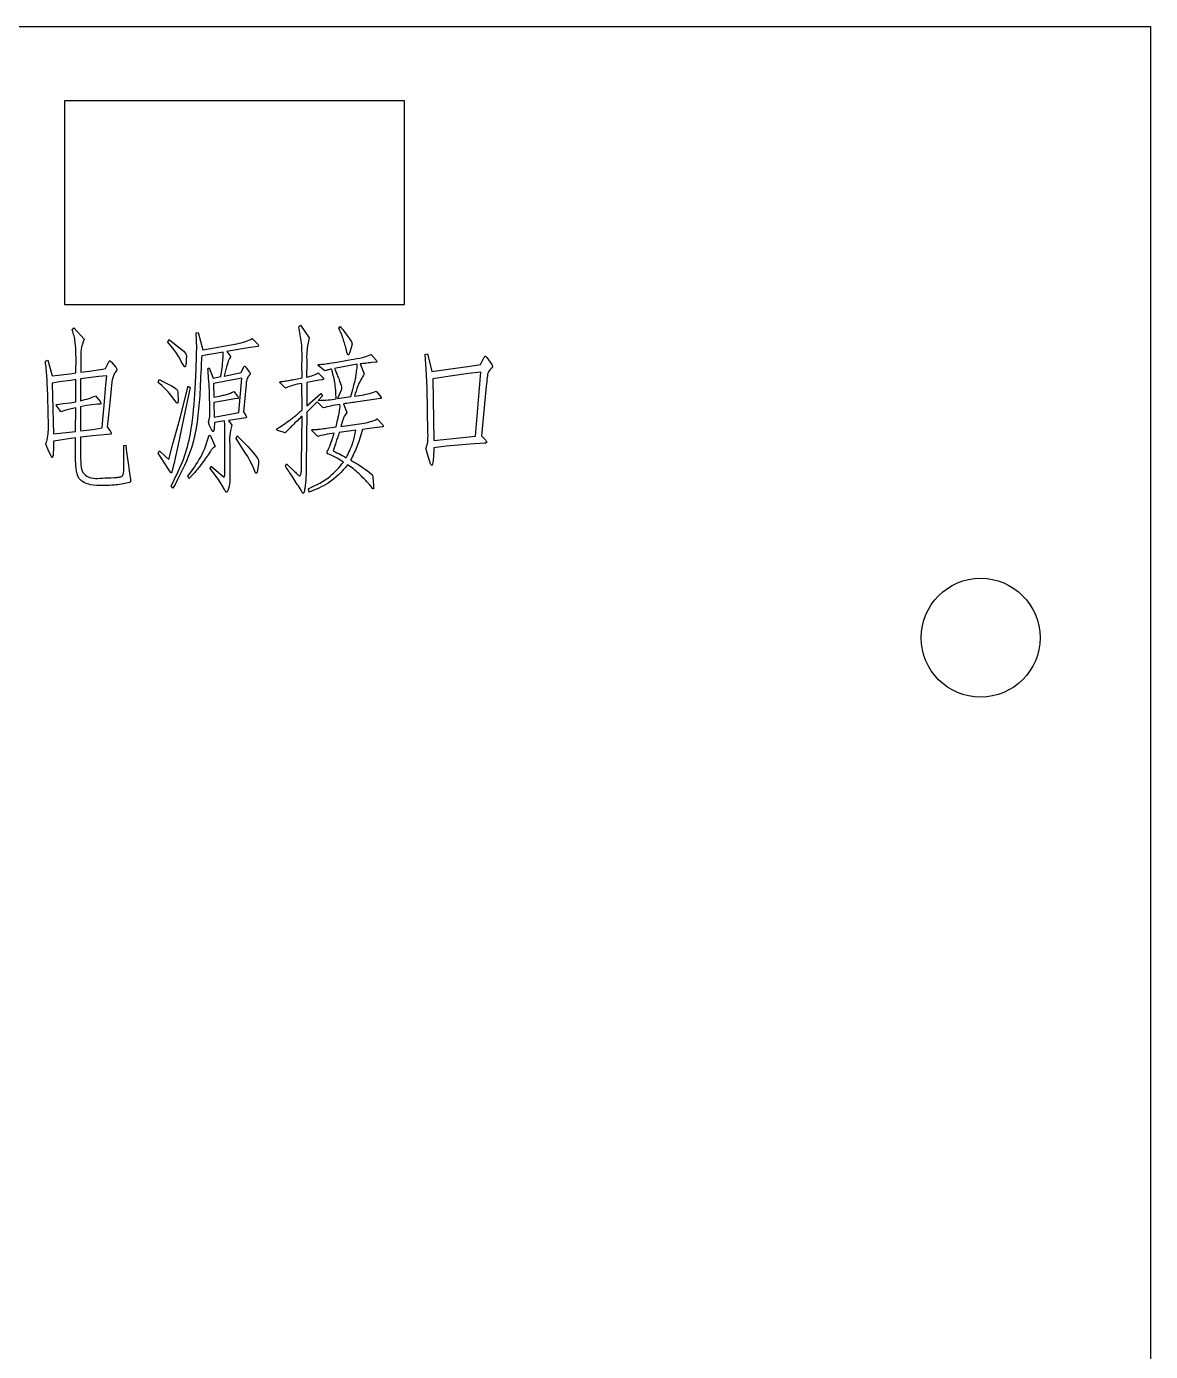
# Model space of a CAD drawing. Header units: millimetres. Extents: x 514 to 849, y -119 to 297.
# Drawn here: x 581.16 to 614.25, y 249.84 to 288.86 of the extents above; entities that cross this region are included whole.
import ezdxf

# ---------------------------------------------------------------- set-up
doc = ezdxf.new("R2010")
doc.units = ezdxf.units.MM

msp = doc.modelspace()

# ---------------------------------------------------------------- linework, layer by layer
at = {"color": 7, "linetype": 'Continuous', "lineweight": 25}
for p, q in [((514.247, 288.858), (614.247, 288.858)), ((614.247, 288.858), (614.247, 122.858)), ((592.285, 286.669), (582.285, 286.669)), ((582.285, 286.669), (582.285, 280.669)), ((592.285, 280.669), (592.285, 286.669)), ((582.285, 280.669), (592.285, 280.669)), ((582.509, 279.918), (582.554, 279.988)), ((582.554, 279.988), (582.856, 279.646)), ((586.157, 279.833), (586.213, 279.847)), ((586.172, 279.39), (586.157, 279.833)), ((586.213, 279.847), (586.348, 279.334)), ((589.176, 280.009), (589.226, 280.059)), ((589.226, 280.059), (589.487, 279.686)), ((590.358, 279.973), (590.399, 280.024)), ((585.321, 279.566), (585.356, 279.642)), ((585.457, 279.4), (585.321, 279.566)), ((585.356, 279.642), (585.508, 279.521)), ((585.558, 279.263), (585.457, 279.4)), ((585.508, 279.521), (585.629, 279.425)), ((585.629, 279.425), (585.79, 279.294)), ((586.348, 279.334), (587.355, 279.516)), ((587.687, 279.395), (587.39, 279.349)), ((587.974, 279.435), (587.687, 279.395)), ((587.803, 279.666), (587.969, 279.501)), ((590.65, 279.692), (590.731, 279.571)), ((590.736, 279.46), (590.675, 279.263)), ((581.719, 279.002), (581.794, 279.032)), ((581.794, 279.032), (581.86, 278.785)), ((582.615, 278.659), (582.62, 279.123)), ((582.761, 279.102), (582.761, 278.68)), ((585.644, 279.133), (585.558, 279.263)), ((585.693, 279.042), (585.644, 279.133)), ((585.865, 279.087), (585.86, 278.957)), ((586.947, 279.269), (586.318, 279.163)), ((586.952, 279.173), (586.947, 279.269)), ((587.39, 279.349), (587.063, 279.289)), ((587.063, 279.289), (587.174, 279.128)), ((590.358, 278.987), (590.716, 279.047)), ((590.595, 279.263), (590.569, 279.369)), ((591.31, 279.199), (591.455, 279.032)), ((592.899, 279.203), (592.969, 279.223)), ((592.928, 278.771), (592.899, 279.203)), ((592.969, 279.223), (593.095, 278.7)), ((594.524, 278.906), (594.625, 279.098)), ((594.711, 279.113), (594.857, 278.901)), ((581.86, 278.785), (581.915, 278.569)), ((582.106, 278.589), (582.509, 278.639)), ((582.509, 278.639), (582.615, 278.659)), ((582.761, 278.68), (583.008, 278.71)), ((583.008, 278.71), (583.395, 278.765)), ((583.395, 278.765), (583.491, 278.785)), ((583.491, 278.785), (583.576, 278.961)), ((583.662, 278.972), (583.783, 278.836)), ((586.298, 278.695), (586.273, 278.272)), ((586.499, 278.78), (586.539, 278.806)), ((586.539, 278.806), (586.66, 278.498)), ((586.882, 278.549), (586.927, 278.866)), ((587.048, 278.831), (586.978, 278.564)), ((586.978, 278.564), (587.476, 278.665)), ((587.088, 278.957), (587.048, 278.831)), ((587.476, 278.665), (587.551, 278.82)), ((587.632, 278.811), (587.727, 278.68)), ((589.276, 278.509), (589.271, 278.932)), ((589.412, 278.972), (589.407, 278.534)), ((589.749, 278.659), (589.885, 278.518)), ((589.945, 278.715), (589.76, 278.866)), ((590.897, 278.911), (590.232, 278.791)), ((590.892, 278.8), (590.897, 278.911)), ((590.983, 278.921), (591.103, 278.63)), ((591.446, 278.972), (591.33, 278.961)), ((592.954, 278.222), (592.928, 278.771)), ((593.095, 278.7), (593.578, 278.765)), ((593.578, 278.765), (594.222, 278.856)), ((594.172, 278.635), (593.633, 278.559)), ((594.539, 278.675), (594.172, 278.635)), ((594.222, 278.856), (594.524, 278.906)), ((594.378, 276.797), (594.539, 278.675)), ((581.915, 278.569), (582.106, 278.589)), ((582.126, 278.393), (581.921, 278.357)), ((581.921, 278.357), (581.93, 277.965)), ((582.464, 278.438), (582.126, 278.393)), ((582.615, 278.463), (582.464, 278.438)), ((582.61, 277.809), (582.615, 278.463)), ((582.756, 278.478), (582.751, 277.839)), ((583.29, 278.549), (582.756, 278.478)), ((583.526, 278.574), (583.29, 278.549)), ((583.451, 277.693), (583.501, 278.307)), ((583.501, 278.307), (583.526, 278.574)), ((583.677, 278.393), (583.622, 277.87)), ((585.039, 278.377), (585.065, 278.463)), ((585.145, 278.287), (585.039, 278.377)), ((585.065, 278.463), (585.195, 278.398)), ((585.215, 278.216), (585.145, 278.287)), ((585.195, 278.398), (585.336, 278.328)), ((585.331, 278.096), (585.215, 278.216)), ((585.336, 278.328), (585.437, 278.272)), ((585.437, 278.272), (585.538, 278.207)), ((585.693, 277.376), (585.92, 278.267)), ((585.981, 278.227), (585.83, 277.537)), ((585.92, 278.267), (585.981, 278.227)), ((586.127, 278.192), (586.147, 278.559)), ((586.273, 278.272), (586.263, 277.98)), ((586.66, 278.498), (586.882, 278.549)), ((587.496, 278.498), (586.67, 278.348)), ((586.67, 278.348), (586.68, 277.945)), ((587.416, 277.487), (587.496, 278.498)), ((587.627, 278.317), (587.546, 277.512)), ((587.727, 278.595), (587.687, 278.554)), ((588.788, 278.212), (588.636, 278.353)), ((588.989, 278.454), (589.276, 278.509)), ((589.276, 277.568), (589.271, 278.348)), ((589.774, 278.443), (589.412, 278.373)), ((589.412, 278.373), (589.412, 277.688)), ((589.855, 278.454), (589.774, 278.443)), ((590.368, 278.454), (590.429, 278.282)), ((592.979, 276.903), (592.954, 278.222)), ((593.633, 278.559), (593.12, 278.483)), ((593.12, 278.483), (593.15, 276.666)), ((594.696, 278.262), (594.559, 276.807)), ((581.804, 277.491), (581.789, 277.965)), ((581.93, 277.965), (581.961, 276.858)), ((583.194, 277.985), (583.33, 277.819)), ((583.622, 277.87), (583.556, 277.23)), ((585.452, 277.955), (585.331, 278.096)), ((585.532, 277.844), (585.452, 277.955)), ((585.578, 277.784), (585.532, 277.844)), ((585.613, 278.046), (585.623, 277.854)), ((586.555, 277.512), (586.544, 278.152)), ((587.189, 277.87), (586.68, 277.784)), ((587.289, 277.89), (587.189, 277.87)), ((587.26, 278.106), (587.375, 277.97)), ((587.39, 277.905), (587.289, 277.89)), ((589.412, 277.688), (589.83, 278.055)), ((589.87, 277.98), (589.749, 277.849)), ((589.83, 278.055), (589.87, 277.98)), ((590.424, 278.152), (590.313, 277.899)), ((590.313, 277.899), (590.71, 277.96)), ((590.816, 277.97), (591.028, 278.005)), ((591.451, 278.116), (591.596, 277.95)), ((591.567, 277.899), (591.451, 277.885)), ((581.809, 277.114), (581.804, 277.491)), ((582.142, 277.562), (582.056, 277.673)), ((582.061, 277.729), (582.237, 277.753)), ((582.177, 277.512), (582.142, 277.562)), ((582.318, 277.562), (582.177, 277.512)), ((582.237, 277.753), (582.444, 277.779)), ((582.474, 277.603), (582.318, 277.562)), ((582.444, 277.779), (582.61, 277.809)), ((582.61, 277.632), (582.474, 277.603)), ((582.605, 276.933), (582.61, 277.632)), ((582.927, 277.693), (582.751, 277.658)), ((582.751, 277.658), (582.751, 276.953)), ((583.088, 277.713), (582.927, 277.693)), ((583.254, 277.733), (583.088, 277.713)), ((583.325, 277.738), (583.254, 277.733)), ((583.411, 277.286), (583.451, 277.693)), ((585.83, 277.537), (585.613, 276.5)), ((586.68, 277.784), (586.685, 277.356)), ((586.685, 277.356), (587.416, 277.487)), ((587.546, 277.512), (587.617, 277.406)), ((589.412, 277.502), (589.397, 275.926)), ((589.714, 277.809), (589.412, 277.502)), ((589.895, 277.628), (589.714, 277.809)), ((590.393, 277.653), (590.388, 277.729)), ((590.489, 277.744), (590.595, 277.491)), ((583.285, 277.024), (583.385, 277.044)), ((583.385, 277.044), (583.411, 277.286)), ((583.556, 277.23), (583.536, 277.069)), ((583.536, 277.069), (583.632, 276.933)), ((585.588, 276.984), (585.693, 277.376)), ((586.6, 277.008), (586.55, 277.104)), ((586.696, 277.195), (586.685, 277.019)), ((586.987, 277.245), (586.696, 277.195)), ((587.002, 277.129), (586.987, 277.245)), ((587.002, 275.961), (587.002, 277.129)), ((587.562, 277.326), (587.108, 277.255)), ((587.108, 277.255), (587.204, 277.119)), ((587.612, 277.33), (587.562, 277.326)), ((588.576, 277.044), (588.742, 277.145)), ((589.261, 275.986), (589.276, 277.386)), ((589.996, 277.028), (590.273, 277.064)), ((590.414, 277.074), (591.033, 277.165)), ((591.486, 277.048), (591.33, 277.028)), ((591.481, 277.301), (591.637, 277.139)), ((591.642, 277.064), (591.486, 277.048)), ((581.961, 276.858), (582.605, 276.933)), ((582.091, 276.671), (581.961, 276.651)), ((582.454, 276.726), (582.091, 276.671)), ((582.605, 276.742), (582.454, 276.726)), ((582.605, 276.148), (582.605, 276.742)), ((582.751, 276.953), (583.113, 276.993)), ((582.856, 276.777), (582.751, 276.762)), ((582.751, 276.762), (582.751, 276.218)), ((583.109, 276.807), (582.856, 276.777)), ((583.552, 276.847), (583.109, 276.807)), ((583.113, 276.993), (583.285, 277.024)), ((583.632, 276.852), (583.552, 276.847)), ((585.472, 276.57), (585.588, 276.984)), ((586.53, 276.802), (586.565, 276.827)), ((586.565, 276.827), (586.716, 276.49)), ((587.33, 276.726), (587.365, 276.802)), ((587.602, 276.303), (587.33, 276.726)), ((587.365, 276.802), (587.586, 276.576)), ((588.777, 276.893), (588.556, 276.963)), ((589.734, 276.787), (589.583, 276.943)), ((590.112, 276.561), (590.172, 276.722)), ((590.172, 276.722), (590.217, 276.883)), ((590.857, 276.968), (590.368, 276.898)), ((591.33, 277.028), (591.053, 276.993)), ((592.974, 276.641), (592.979, 276.737)), ((592.984, 276.817), (592.979, 276.903)), ((592.979, 276.737), (592.984, 276.817)), ((593.15, 276.666), (594.378, 276.797)), ((594.559, 276.807), (594.671, 276.682)), ((581.804, 276.394), (581.754, 276.505)), ((581.88, 276.223), (581.804, 276.394)), ((581.956, 276.424), (581.95, 276.294)), ((581.961, 276.651), (581.956, 276.424)), ((584.03, 276.515), (584.09, 276.525)), ((584.03, 275.8), (584.03, 276.515)), ((584.09, 276.525), (584.1, 276.404)), ((584.1, 276.404), (584.125, 276.198)), ((585.039, 276.289), (585.074, 276.364)), ((585.215, 276.022), (585.039, 276.289)), ((585.074, 276.364), (585.266, 276.183)), ((585.351, 276.102), (585.472, 276.57)), ((585.613, 276.5), (585.528, 276.102)), ((586.575, 276.349), (586.509, 276.248)), ((587.143, 276.561), (587.143, 275.705)), ((587.586, 276.576), (587.672, 276.49)), ((587.672, 276.193), (587.602, 276.303)), ((587.672, 276.49), (587.813, 276.329)), ((587.813, 276.329), (587.929, 276.183)), ((590.016, 276.329), (590.056, 276.42)), ((590.076, 276.253), (590.031, 276.274)), ((592.994, 276.162), (592.949, 276.334)), ((593.15, 276.455), (593.14, 276.162)), ((593.512, 276.495), (593.15, 276.455)), ((594.217, 276.561), (593.512, 276.495)), ((594.64, 276.585), (594.217, 276.561)), ((584.125, 276.198), (584.16, 275.926)), ((584.16, 275.926), (584.196, 275.695)), ((585.341, 275.825), (585.215, 276.022)), ((585.266, 276.183), (585.351, 276.102)), ((586.57, 275.846), (586.6, 275.906)), ((586.6, 275.906), (586.952, 275.604)), ((587.732, 276.077), (587.672, 276.193)), ((587.813, 275.926), (587.732, 276.077)), ((587.859, 275.816), (587.813, 275.926)), ((587.989, 275.992), (587.964, 275.79)), ((588.783, 275.911), (588.818, 275.981)), ((588.818, 275.981), (589.029, 275.775)), ((589.256, 275.825), (589.261, 275.986)), ((590.147, 276.223), (590.076, 276.253)), ((593.04, 276.022), (592.994, 276.162)), ((584.196, 275.695), (584.221, 275.529)), ((585.911, 275.619), (586.006, 275.745)), ((585.951, 275.543), (585.911, 275.619)), ((586.061, 275.664), (585.951, 275.543)), ((586.811, 275.514), (586.57, 275.846)), ((586.872, 275.417), (586.811, 275.514)), ((587.904, 275.71), (587.859, 275.816)), ((591.189, 275.78), (591.31, 275.684)), ((591.355, 275.589), (591.38, 275.337)), ((584.196, 275.433), (584.156, 275.417)), ((585.417, 275.332), (585.497, 275.483)), ((585.472, 275.267), (585.417, 275.332)), ((585.543, 275.388), (585.472, 275.267)), ((586.922, 275.337), (586.872, 275.417)), ((586.987, 275.227), (586.922, 275.337)), ((589.266, 275.161), (589.226, 275.232)), ((589.478, 275.146), (589.467, 275.247)), ((591.34, 275.267), (591.31, 275.307)), ((591.38, 275.337), (591.38, 275.312))]:
    msp.add_line(p, q, dxfattribs=at)
msp.add_circle((609.247, 270.858), 1.75, dxfattribs=at)
for points, knots in [([(582.62, 279.123), (582.618, 279.214), (582.614, 279.365), (582.595, 279.574), (582.566, 279.75), (582.528, 279.862), (582.509, 279.918)], [0, 0, 0, 0, 0.340025, 0.560071, 0.780021, 1, 1, 1, 1]), ([(589.271, 278.932), (589.273, 279.135), (589.278, 279.497), (589.207, 279.853), (589.176, 280.009)], [0, 0, 0, 0, 0.560807, 1, 1, 1, 1]), ([(590.569, 279.369), (590.537, 279.485), (590.479, 279.69), (590.395, 279.887), (590.358, 279.973)], [0, 0, 0, 0, 0.5598674, 1, 1, 1, 1]), ([(590.399, 280.024), (590.446, 279.962), (590.531, 279.852), (590.613, 279.741), (590.65, 279.692)], [0, 0, 0, 0, 0.560002, 1, 1, 1, 1]), ([(582.856, 279.646), (582.821, 279.548), (582.757, 279.372), (582.76, 279.185), (582.761, 279.102)], [0, 0, 0, 0, 0.558792, 1, 1, 1, 1]), ([(586.147, 278.559), (586.151, 278.653), (586.158, 278.808), (586.162, 279.024), (586.168, 279.207), (586.171, 279.329), (586.172, 279.39)], [0, 0, 0, 0, 0.339933, 0.559958, 0.779981, 1, 1, 1, 1]), ([(587.355, 279.516), (587.442, 279.533), (587.598, 279.565), (587.741, 279.635), (587.803, 279.666)], [0, 0, 0, 0, 0.560025, 1, 1, 1, 1]), ([(587.969, 279.501), (587.978, 279.491), (587.989, 279.478), (587.992, 279.458), (587.987, 279.445), (587.979, 279.439), (587.974, 279.435)], [0, 0, 0, 0, 0.500582, 0.624037, 0.750219, 1, 1, 1, 1]), ([(589.487, 279.686), (589.456, 279.555), (589.4, 279.32), (589.408, 279.079), (589.412, 278.972)], [0, 0, 0, 0, 0.5566712, 1, 1, 1, 1]), ([(590.731, 279.571), (590.738, 279.55), (590.751, 279.514), (590.74, 279.477), (590.736, 279.46)], [0, 0, 0, 0, 0.558257, 1, 1, 1, 1]), ([(581.789, 277.965), (581.785, 278.083), (581.777, 278.277), (581.763, 278.546), (581.745, 278.774), (581.728, 278.926), (581.719, 279.002)], [0, 0, 0, 0, 0.339991, 0.559997, 0.77999, 1, 1, 1, 1]), ([(583.576, 278.961), (583.581, 278.971), (583.588, 278.986), (583.598, 279.003), (583.603, 279.011), (583.608, 279.014), (583.613, 279.015), (583.617, 279.012), (583.623, 279.008), (583.631, 279.001), (583.645, 278.99), (583.655, 278.979), (583.662, 278.972)], [0, 0, 0, 0, 0.249437, 0.37464, 0.437048, 0.469349, 0.499803, 0.543656, 0.589293, 0.657274, 0.780145, 1, 1, 1, 1]), ([(585.86, 278.957), (585.858, 278.925), (585.855, 278.887), (585.841, 278.848), (585.836, 278.84), (585.832, 278.836), (585.83, 278.834), (585.827, 278.833), (585.824, 278.834), (585.821, 278.836), (585.816, 278.839), (585.809, 278.846), (585.761, 278.909), (585.726, 278.978), (585.693, 279.042)], [0, 0, 0, 0, 0.249143, 0.295354, 0.321659, 0.330161, 0.337834, 0.344821, 0.352523, 0.361114, 0.374641, 0.397455, 0.438506, 1, 1, 1, 1]), ([(585.79, 279.294), (585.806, 279.279), (585.838, 279.25), (585.875, 279.179), (585.869, 279.122), (585.865, 279.087)], [0, 0, 0, 0, 0.281166, 0.558494, 1, 1, 1, 1]), ([(586.318, 279.163), (586.313, 279.076), (586.304, 278.92), (586.3, 278.764), (586.298, 278.695)], [0, 0, 0, 0, 0.560013, 1, 1, 1, 1]), ([(586.927, 278.866), (586.932, 278.923), (586.942, 279.026), (586.949, 279.128), (586.952, 279.173)], [0, 0, 0, 0, 0.560054, 1, 1, 1, 1]), ([(587.174, 279.128), (587.151, 279.099), (587.11, 279.048), (587.095, 278.985), (587.088, 278.957)], [0, 0, 0, 0, 0.557016, 1, 1, 1, 1]), ([(590.675, 279.263), (590.671, 279.249), (590.664, 279.228), (590.653, 279.205), (590.644, 279.194), (590.638, 279.189), (590.633, 279.188), (590.628, 279.189), (590.621, 279.193), (590.613, 279.203), (590.604, 279.228), (590.599, 279.249), (590.595, 279.263)], [0, 0, 0, 0, 0.249302, 0.374058, 0.444172, 0.472719, 0.499978, 0.530616, 0.563025, 0.625878, 0.750677, 1, 1, 1, 1]), ([(590.716, 279.047), (590.829, 279.066), (591.032, 279.098), (591.225, 279.168), (591.31, 279.199)], [0, 0, 0, 0, 0.560435, 1, 1, 1, 1]), ([(591.455, 279.032), (591.459, 279.022), (591.464, 279.007), (591.473, 278.992), (591.474, 278.984), (591.472, 278.98), (591.47, 278.977), (591.465, 278.973), (591.457, 278.971), (591.449, 278.972), (591.446, 278.972)], [0, 0, 0, 0, 0.370073, 0.559791, 0.605169, 0.652068, 0.700309, 0.74741, 0.867832, 1, 1, 1, 1]), ([(594.625, 279.098), (594.631, 279.108), (594.639, 279.122), (594.651, 279.14), (594.659, 279.148), (594.666, 279.15), (594.671, 279.15), (594.68, 279.146), (594.692, 279.132), (594.704, 279.12), (594.711, 279.113)], [0, 0, 0, 0, 0.278737, 0.388667, 0.498007, 0.529584, 0.559681, 0.620355, 0.753885, 1, 1, 1, 1]), ([(583.783, 278.836), (583.796, 278.82), (583.816, 278.797), (583.822, 278.755), (583.806, 278.714), (583.776, 278.674), (583.707, 278.573), (583.69, 278.474), (583.677, 278.393)], [0, 0, 0, 0, 0.1252584, 0.1874003, 0.2501045, 0.3906869, 0.5011546, 1, 1, 1, 1]), ([(586.544, 278.152), (586.539, 278.269), (586.528, 278.479), (586.508, 278.688), (586.499, 278.78)], [0, 0, 0, 0, 0.559967, 1, 1, 1, 1]), ([(587.551, 278.82), (587.557, 278.829), (587.565, 278.841), (587.575, 278.854), (587.582, 278.858), (587.586, 278.859), (587.589, 278.858), (587.607, 278.844), (587.62, 278.827), (587.632, 278.811)], [0, 0, 0, 0, 0.249938, 0.374762, 0.406791, 0.438274, 0.468491, 0.500752, 1, 1, 1, 1]), ([(587.727, 278.68), (587.732, 278.672), (587.742, 278.658), (587.747, 278.633), (587.74, 278.611), (587.731, 278.6), (587.727, 278.595)], [0, 0, 0, 0, 0.280731, 0.559752, 0.779705, 1, 1, 1, 1]), ([(589.407, 278.534), (589.474, 278.549), (589.594, 278.576), (589.702, 278.634), (589.749, 278.659)], [0, 0, 0, 0, 0.56019, 1, 1, 1, 1]), ([(589.76, 278.866), (589.756, 278.868), (589.751, 278.872), (589.747, 278.879), (589.746, 278.888), (589.751, 278.897), (589.757, 278.903), (589.76, 278.906)], [0, 0, 0, 0, 0.249762, 0.375139, 0.501141, 0.75016, 1, 1, 1, 1]), ([(589.76, 278.906), (589.816, 278.909), (589.928, 278.916), (590.127, 278.949), (590.271, 278.972), (590.358, 278.987)], [0, 0, 0, 0, 0.278354, 0.559, 1, 1, 1, 1]), ([(590.142, 278.771), (590.105, 278.763), (590.038, 278.749), (589.973, 278.726), (589.945, 278.715)], [0, 0, 0, 0, 0.5600986, 1, 1, 1, 1]), ([(590.278, 277.89), (590.27, 278.057), (590.256, 278.356), (590.177, 278.644), (590.142, 278.771)], [0, 0, 0, 0, 0.560191, 1, 1, 1, 1]), ([(590.232, 278.791), (590.255, 278.727), (590.297, 278.613), (590.346, 278.502), (590.368, 278.454)], [0, 0, 0, 0, 0.560296, 1, 1, 1, 1]), ([(590.71, 277.96), (590.737, 278.054), (590.78, 278.209), (590.835, 278.426), (590.868, 278.612), (590.884, 278.738), (590.892, 278.8)], [0, 0, 0, 0, 0.340022, 0.560041, 0.779983, 1, 1, 1, 1]), ([(591.103, 278.63), (591.036, 278.513), (590.915, 278.304), (590.847, 278.073), (590.816, 277.97)], [0, 0, 0, 0, 0.557354, 1, 1, 1, 1]), ([(591.33, 278.961), (591.265, 278.954), (591.15, 278.939), (591.034, 278.927), (590.983, 278.921)], [0, 0, 0, 0, 0.559979, 1, 1, 1, 1]), ([(594.867, 278.811), (594.824, 278.773), (594.739, 278.696), (594.721, 278.489), (594.705, 278.348), (594.696, 278.262)], [0, 0, 0, 0, 0.277664, 0.558115, 1, 1, 1, 1]), ([(594.857, 278.901), (594.866, 278.885), (594.878, 278.863), (594.877, 278.83), (594.87, 278.817), (594.867, 278.811)], [0, 0, 0, 0, 0.56053, 0.779658, 1, 1, 1, 1]), ([(587.687, 278.554), (587.667, 278.512), (587.632, 278.437), (587.628, 278.354), (587.627, 278.317)], [0, 0, 0, 0, 0.556722, 1, 1, 1, 1]), ([(588.636, 278.353), (588.632, 278.356), (588.626, 278.361), (588.62, 278.369), (588.616, 278.381), (588.622, 278.391), (588.627, 278.398)], [0, 0, 0, 0, 0.3132236, 0.4397431, 0.5637515, 1, 1, 1, 1]), ([(588.627, 278.398), (588.643, 278.4), (588.671, 278.403), (588.7, 278.407), (588.712, 278.408)], [0, 0, 0, 0, 0.559969, 1, 1, 1, 1]), ([(588.712, 278.408), (588.764, 278.415), (588.857, 278.428), (588.949, 278.446), (588.989, 278.454)], [0, 0, 0, 0, 0.559985, 1, 1, 1, 1]), ([(589.271, 278.348), (589.178, 278.331), (589.013, 278.3), (588.857, 278.239), (588.788, 278.212)], [0, 0, 0, 0, 0.560212, 1, 1, 1, 1]), ([(589.885, 278.518), (589.891, 278.512), (589.9, 278.502), (589.905, 278.486), (589.903, 278.471), (589.891, 278.462), (589.875, 278.456), (589.862, 278.455), (589.855, 278.454)], [0, 0, 0, 0, 0.2484107, 0.3773229, 0.498897, 0.6391292, 0.7827714, 1, 1, 1, 1]), ([(590.429, 278.282), (590.435, 278.257), (590.445, 278.213), (590.431, 278.17), (590.424, 278.152)], [0, 0, 0, 0, 0.559766, 1, 1, 1, 1]), ([(582.751, 277.839), (582.836, 277.859), (582.988, 277.895), (583.131, 277.958), (583.194, 277.985)], [0, 0, 0, 0, 0.5602202, 1, 1, 1, 1]), ([(585.497, 275.483), (585.611, 275.72), (585.839, 276.192), (586.054, 277.109), (586.099, 277.781), (586.127, 278.192)], [0, 0, 0, 0, 0.280093, 0.559929, 1, 1, 1, 1]), ([(585.538, 278.207), (585.553, 278.197), (585.584, 278.179), (585.617, 278.121), (585.615, 278.074), (585.613, 278.046)], [0, 0, 0, 0, 0.281845, 0.557332, 1, 1, 1, 1]), ([(586.263, 277.98), (586.218, 277.469), (586.139, 276.558), (585.725, 275.745), (585.543, 275.388)], [0, 0, 0, 0, 0.560303, 1, 1, 1, 1]), ([(585.623, 277.854), (585.623, 277.838), (585.624, 277.814), (585.62, 277.786), (585.617, 277.773), (585.613, 277.768), (585.61, 277.766), (585.601, 277.766), (585.589, 277.772), (585.581, 277.78), (585.578, 277.784)], [0, 0, 0, 0, 0.373841, 0.557842, 0.65503, 0.677119, 0.698658, 0.746177, 0.875622, 1, 1, 1, 1]), ([(586.68, 277.945), (586.747, 277.958), (586.858, 277.979), (587.012, 278.009), (587.141, 278.044), (587.22, 278.085), (587.26, 278.106)], [0, 0, 0, 0, 0.340079, 0.560132, 0.779849, 1, 1, 1, 1]), ([(587.375, 277.97), (587.384, 277.959), (587.397, 277.944), (587.4, 277.918), (587.393, 277.909), (587.39, 277.905)], [0, 0, 0, 0, 0.559683, 0.779512, 1, 1, 1, 1]), ([(589.749, 277.849), (589.848, 277.851), (590.025, 277.853), (590.201, 277.878), (590.278, 277.89)], [0, 0, 0, 0, 0.559636, 1, 1, 1, 1]), ([(591.451, 277.885), (591.271, 277.858), (590.951, 277.812), (590.63, 277.764), (590.489, 277.744)], [0, 0, 0, 0, 0.559999, 1, 1, 1, 1]), ([(591.028, 278.005), (591.109, 278.019), (591.253, 278.044), (591.391, 278.094), (591.451, 278.116)], [0, 0, 0, 0, 0.560053, 1, 1, 1, 1]), ([(591.596, 277.95), (591.598, 277.944), (591.601, 277.932), (591.603, 277.915), (591.595, 277.905), (591.583, 277.899), (591.573, 277.899), (591.567, 277.899)], [0, 0, 0, 0, 0.249648, 0.495135, 0.622265, 0.744074, 1, 1, 1, 1]), ([(582.056, 277.673), (582.052, 277.677), (582.044, 277.686), (582.037, 277.701), (582.039, 277.713), (582.047, 277.724), (582.056, 277.727), (582.061, 277.729)], [0, 0, 0, 0, 0.248883, 0.49981, 0.624347, 0.751237, 1, 1, 1, 1]), ([(583.33, 277.819), (583.34, 277.804), (583.352, 277.786), (583.353, 277.76), (583.349, 277.747), (583.338, 277.74), (583.329, 277.739), (583.325, 277.738)], [0, 0, 0, 0, 0.497366, 0.62332, 0.751491, 0.87042, 1, 1, 1, 1]), ([(586.55, 277.104), (586.536, 277.141), (586.509, 277.216), (586.567, 277.349), (586.559, 277.45), (586.555, 277.512)], [0, 0, 0, 0, 0.273803, 0.556254, 1, 1, 1, 1]), ([(588.742, 277.145), (588.805, 277.189), (588.909, 277.263), (589.048, 277.373), (589.164, 277.468), (589.239, 277.534), (589.276, 277.568)], [0, 0, 0, 0, 0.33986, 0.559928, 0.779985, 1, 1, 1, 1]), ([(590.388, 277.729), (590.295, 277.713), (590.13, 277.686), (589.967, 277.646), (589.895, 277.628)], [0, 0, 0, 0, 0.560039, 1, 1, 1, 1]), ([(590.273, 277.064), (590.288, 277.13), (590.314, 277.24), (590.347, 277.392), (590.376, 277.522), (590.388, 277.609), (590.393, 277.653)], [0, 0, 0, 0, 0.340058, 0.560099, 0.780119, 1, 1, 1, 1]), ([(590.595, 277.491), (590.562, 277.45), (590.509, 277.382), (590.473, 277.267), (590.442, 277.171), (590.423, 277.106), (590.414, 277.074)], [0, 0, 0, 0, 0.33856, 0.559014, 0.779509, 1, 1, 1, 1]), ([(581.774, 276.682), (581.786, 276.762), (581.808, 276.905), (581.809, 277.05), (581.809, 277.114)], [0, 0, 0, 0, 0.5581929, 1, 1, 1, 1]), ([(587.204, 277.119), (587.179, 277.017), (587.134, 276.833), (587.14, 276.644), (587.143, 276.561)], [0, 0, 0, 0, 0.557492, 1, 1, 1, 1]), ([(587.617, 277.406), (587.625, 277.393), (587.635, 277.377), (587.634, 277.354), (587.628, 277.34), (587.618, 277.334), (587.612, 277.33)], [0, 0, 0, 0, 0.498853, 0.624244, 0.750662, 1, 1, 1, 1]), ([(588.556, 276.963), (588.551, 276.965), (588.542, 276.967), (588.533, 276.977), (588.53, 276.989), (588.533, 277.003), (588.547, 277.024), (588.564, 277.036), (588.576, 277.044)], [0, 0, 0, 0, 0.128469, 0.249234, 0.345824, 0.439693, 0.626167, 1, 1, 1, 1]), ([(589.276, 277.386), (589.182, 277.296), (589.013, 277.134), (588.849, 276.966), (588.777, 276.893)], [0, 0, 0, 0, 0.560022, 1, 1, 1, 1]), ([(591.033, 277.165), (591.12, 277.18), (591.275, 277.206), (591.418, 277.272), (591.481, 277.301)], [0, 0, 0, 0, 0.5600032, 1, 1, 1, 1]), ([(591.637, 277.139), (591.644, 277.13), (591.656, 277.116), (591.667, 277.093), (591.665, 277.078), (591.66, 277.069), (591.652, 277.065), (591.646, 277.064), (591.642, 277.064)], [0, 0, 0, 0, 0.374219, 0.5612, 0.749334, 0.812201, 0.871379, 1, 1, 1, 1]), ([(581.754, 276.505), (581.75, 276.515), (581.742, 276.533), (581.727, 276.559), (581.736, 276.583), (581.749, 276.624), (581.763, 276.656), (581.774, 276.682)], [0, 0, 0, 0, 0.175086, 0.313786, 0.451855, 0.559691, 1, 1, 1, 1]), ([(583.632, 276.933), (583.642, 276.917), (583.654, 276.897), (583.655, 276.871), (583.651, 276.859), (583.642, 276.854), (583.635, 276.853), (583.632, 276.852)], [0, 0, 0, 0, 0.556692, 0.68196, 0.80713, 0.898942, 1, 1, 1, 1]), ([(586.006, 275.745), (586.135, 275.928), (586.365, 276.254), (586.479, 276.635), (586.53, 276.802)], [0, 0, 0, 0, 0.561348, 1, 1, 1, 1]), ([(586.685, 277.019), (586.683, 277.003), (586.68, 276.978), (586.67, 276.952), (586.665, 276.938), (586.659, 276.932), (586.654, 276.929), (586.647, 276.93), (586.641, 276.936), (586.634, 276.948), (586.617, 276.972), (586.607, 276.994), (586.6, 277.008)], [0, 0, 0, 0, 0.249237, 0.373288, 0.436665, 0.467829, 0.500104, 0.529563, 0.560049, 0.627957, 0.751564, 1, 1, 1, 1]), ([(589.583, 276.943), (589.579, 276.946), (589.572, 276.951), (589.565, 276.961), (589.564, 276.97), (589.565, 276.979), (589.57, 276.985), (589.573, 276.988)], [0, 0, 0, 0, 0.2499492, 0.4988633, 0.6258781, 0.7511329, 1, 1, 1, 1]), ([(589.573, 276.988), (589.613, 276.989), (589.692, 276.99), (589.833, 277.007), (589.934, 277.02), (589.996, 277.028)], [0, 0, 0, 0, 0.2782918, 0.55895, 1, 1, 1, 1]), ([(590.217, 276.883), (590.126, 276.87), (589.964, 276.846), (589.804, 276.805), (589.734, 276.787)], [0, 0, 0, 0, 0.560112, 1, 1, 1, 1]), ([(590.368, 276.898), (590.333, 276.799), (590.272, 276.622), (590.216, 276.443), (590.192, 276.364)], [0, 0, 0, 0, 0.559985, 1, 1, 1, 1]), ([(590.575, 276.158), (590.646, 276.303), (590.772, 276.562), (590.831, 276.844), (590.857, 276.968)], [0, 0, 0, 0, 0.559995, 1, 1, 1, 1]), ([(591.053, 276.993), (591.002, 276.819), (590.913, 276.508), (590.766, 276.219), (590.701, 276.092)], [0, 0, 0, 0, 0.560183, 1, 1, 1, 1]), ([(594.671, 276.682), (594.68, 276.671), (594.692, 276.655), (594.703, 276.632), (594.705, 276.618), (594.702, 276.606), (594.693, 276.596), (594.671, 276.589), (594.652, 276.587), (594.64, 276.585)], [0, 0, 0, 0, 0.279727, 0.390065, 0.49967, 0.562702, 0.625043, 0.750638, 1, 1, 1, 1]), ([(581.95, 276.294), (581.947, 276.256), (581.943, 276.215), (581.929, 276.175), (581.924, 276.17), (581.918, 276.169), (581.91, 276.171), (581.893, 276.187), (581.886, 276.207), (581.88, 276.223)], [0, 0, 0, 0, 0.560714, 0.610667, 0.632202, 0.653976, 0.70262, 0.749502, 1, 1, 1, 1]), ([(586.716, 276.49), (586.685, 276.469), (586.629, 276.43), (586.591, 276.374), (586.575, 276.349)], [0, 0, 0, 0, 0.559266, 1, 1, 1, 1]), ([(590.031, 276.274), (590.025, 276.275), (590.017, 276.278), (590.01, 276.288), (590.006, 276.299), (590.009, 276.313), (590.014, 276.324), (590.016, 276.329)], [0, 0, 0, 0, 0.2495, 0.374748, 0.501113, 0.750672, 1, 1, 1, 1]), ([(590.056, 276.42), (590.067, 276.446), (590.086, 276.493), (590.104, 276.54), (590.112, 276.561)], [0, 0, 0, 0, 0.559975, 1, 1, 1, 1]), ([(590.192, 276.364), (590.264, 276.326), (590.393, 276.26), (590.519, 276.189), (590.575, 276.158)], [0, 0, 0, 0, 0.55999, 1, 1, 1, 1]), ([(592.949, 276.334), (592.937, 276.373), (592.916, 276.443), (592.942, 276.511), (592.954, 276.541)], [0, 0, 0, 0, 0.558085, 1, 1, 1, 1]), ([(592.954, 276.541), (592.959, 276.559), (592.968, 276.592), (592.972, 276.626), (592.974, 276.641)], [0, 0, 0, 0, 0.559891, 1, 1, 1, 1]), ([(583.431, 275.342), (583.301, 275.338), (583.047, 275.331), (582.681, 275.498), (582.614, 275.845), (582.608, 276.046), (582.605, 276.148)], [0, 0, 0, 0, 0.283442, 0.556353, 0.777257, 1, 1, 1, 1]), ([(582.751, 276.218), (582.753, 276.144), (582.758, 275.996), (582.77, 275.768), (583.013, 275.514), (583.278, 275.546), (583.466, 275.569)], [0, 0, 0, 0, 0.188482, 0.376505, 0.557041, 1, 1, 1, 1]), ([(585.528, 276.102), (585.513, 276.036), (585.49, 275.936), (585.462, 275.82), (585.447, 275.763), (585.438, 275.736), (585.435, 275.724), (585.432, 275.718), (585.425, 275.717), (585.418, 275.716), (585.409, 275.717), (585.402, 275.726), (585.391, 275.742), (585.37, 275.776), (585.353, 275.806), (585.341, 275.825)], [0, 0, 0, 0, 0.37486, 0.562269, 0.656193, 0.702629, 0.714899, 0.726191, 0.737833, 0.750355, 0.765423, 0.781235, 0.81282, 0.874914, 1, 1, 1, 1]), ([(586.509, 276.248), (586.43, 276.136), (586.29, 275.934), (586.131, 275.747), (586.061, 275.664)], [0, 0, 0, 0, 0.560032, 1, 1, 1, 1]), ([(586.952, 275.604), (586.956, 275.601), (586.962, 275.596), (586.974, 275.594), (586.984, 275.599), (586.99, 275.611), (586.995, 275.632), (587.002, 275.75), (587.002, 275.862), (587.002, 275.961)], [0, 0, 0, 0, 0.032, 0.062717, 0.086132, 0.109768, 0.157325, 0.250739, 1, 1, 1, 1]), ([(587.929, 276.183), (587.956, 276.152), (588.006, 276.096), (587.994, 276.024), (587.989, 275.992)], [0, 0, 0, 0, 0.5588079, 1, 1, 1, 1]), ([(589.226, 275.232), (589.144, 275.359), (588.998, 275.587), (588.848, 275.812), (588.783, 275.911)], [0, 0, 0, 0, 0.55999, 1, 1, 1, 1]), ([(589.397, 275.926), (589.392, 275.701), (589.386, 275.452), (589.341, 275.19), (589.334, 275.145), (589.324, 275.121), (589.317, 275.114), (589.311, 275.111), (589.306, 275.109), (589.301, 275.11), (589.289, 275.118), (589.278, 275.137), (589.269, 275.154), (589.266, 275.161)], [0, 0, 0, 0, 0.74872, 0.827344, 0.889417, 0.901144, 0.913393, 0.919527, 0.92516, 0.930455, 0.936099, 0.973568, 1, 1, 1, 1]), ([(589.467, 275.247), (589.691, 275.354), (590.089, 275.545), (590.37, 275.883), (590.494, 276.032)], [0, 0, 0, 0, 0.560663, 1, 1, 1, 1]), ([(590.615, 275.946), (590.436, 275.748), (590.115, 275.395), (589.673, 275.222), (589.478, 275.146)], [0, 0, 0, 0, 0.559298, 1, 1, 1, 1]), ([(590.494, 276.032), (590.431, 276.07), (590.317, 276.138), (590.199, 276.197), (590.147, 276.223)], [0, 0, 0, 0, 0.559958, 1, 1, 1, 1]), ([(591.31, 275.307), (591.237, 275.386), (591.117, 275.516), (590.948, 275.695), (590.789, 275.831), (590.673, 275.908), (590.615, 275.946)], [0, 0, 0, 0, 0.340033, 0.560032, 0.780016, 1, 1, 1, 1]), ([(590.701, 276.092), (590.795, 276.038), (590.962, 275.941), (591.12, 275.829), (591.189, 275.78)], [0, 0, 0, 0, 0.560013, 1, 1, 1, 1]), ([(593.14, 276.162), (593.136, 276.101), (593.131, 276.029), (593.111, 275.95), (593.098, 275.941), (593.09, 275.938), (593.082, 275.94), (593.058, 275.964), (593.048, 275.994), (593.04, 276.022)], [0, 0, 0, 0, 0.561234, 0.655392, 0.679866, 0.703618, 0.725762, 0.750046, 1, 1, 1, 1]), ([(583.466, 275.569), (583.584, 275.568), (583.735, 275.568), (583.899, 275.59), (583.955, 275.606), (583.993, 275.629), (584.011, 275.674), (584.021, 275.732), (584.026, 275.774), (584.03, 275.8)], [0, 0, 0, 0, 0.4998933, 0.6398166, 0.6950361, 0.7494599, 0.8192983, 0.8900385, 1, 1, 1, 1]), ([(584.221, 275.529), (584.225, 275.51), (584.23, 275.488), (584.227, 275.46), (584.217, 275.443), (584.204, 275.437), (584.196, 275.433)], [0, 0, 0, 0, 0.501251, 0.625636, 0.751106, 1, 1, 1, 1]), ([(587.143, 275.705), (587.148, 275.531), (587.154, 275.344), (587.076, 275.164), (587.056, 275.148), (587.039, 275.145), (587.026, 275.156), (587.019, 275.172), (587.004, 275.195), (586.994, 275.214), (586.987, 275.227)], [0, 0, 0, 0, 0.749695, 0.811982, 0.835806, 0.859409, 0.88095, 0.903261, 0.937911, 1, 1, 1, 1]), ([(587.964, 275.79), (587.961, 275.774), (587.957, 275.751), (587.945, 275.723), (587.936, 275.71), (587.925, 275.703), (587.915, 275.703), (587.909, 275.707), (587.904, 275.71)], [0, 0, 0, 0, 0.41732, 0.579626, 0.752508, 0.813626, 0.870333, 1, 1, 1, 1]), ([(589.029, 275.775), (589.06, 275.746), (589.103, 275.704), (589.157, 275.65), (589.186, 275.633), (589.2, 275.624)], [0, 0, 0, 0, 0.56127, 0.78182, 1, 1, 1, 1]), ([(589.2, 275.624), (589.205, 275.625), (589.214, 275.627), (589.225, 275.642), (589.237, 275.672), (589.251, 275.734), (589.254, 275.789), (589.256, 275.825)], [0, 0, 0, 0, 0.062024, 0.125149, 0.249774, 0.499795, 1, 1, 1, 1]), ([(591.31, 275.684), (591.318, 275.678), (591.334, 275.665), (591.352, 275.632), (591.354, 275.605), (591.355, 275.589)], [0, 0, 0, 0, 0.2805545, 0.5590813, 1, 1, 1, 1]), ([(584.156, 275.417), (584.022, 275.391), (583.782, 275.345), (583.538, 275.343), (583.431, 275.342)], [0, 0, 0, 0, 0.559729, 1, 1, 1, 1]), ([(591.38, 275.312), (591.38, 275.301), (591.381, 275.28), (591.38, 275.256), (591.373, 275.245), (591.368, 275.242), (591.363, 275.243), (591.352, 275.25), (591.345, 275.259), (591.34, 275.267)], [0, 0, 0, 0, 0.314708, 0.561994, 0.609058, 0.656866, 0.702161, 0.751145, 1, 1, 1, 1])]:
    msp.add_open_spline(points, degree=3, knots=knots, dxfattribs=at)

doc.saveas('drawing.dxf')
